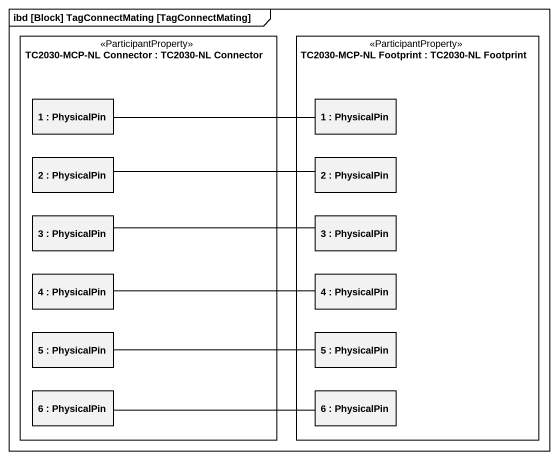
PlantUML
@startuml
mainframe ibd [Block] TagConnectMating [TagConnectMating]
rectangle "TC2030-MCP-NL Connector : TC2030-NL Connector" as TC2030_MCP_NL_Connector <<ParticipantProperty>> {
  rectangle "1 : PhysicalPin" as p1
  rectangle "2 : PhysicalPin" as p2
  rectangle "3 : PhysicalPin" as p3
  rectangle "4 : PhysicalPin" as p4
  rectangle "5 : PhysicalPin" as p5
  rectangle "6 : PhysicalPin" as p6
}
rectangle "TC2030-MCP-NL Footprint : TC2030-NL Footprint" as TC2030_MCP_NL_Footprint <<ParticipantProperty>> {
  rectangle "1 : PhysicalPin" as p1_2
  rectangle "2 : PhysicalPin" as p2_2
  rectangle "3 : PhysicalPin" as p3_2
  rectangle "4 : PhysicalPin" as p4_2
  rectangle "5 : PhysicalPin" as p5_2
  rectangle "6 : PhysicalPin" as p6_2
}
p1 -right- p1_2
p2 -right- p2_2
p3 -right- p3_2
p4 -right- p4_2
p5 -right- p5_2
p6 -right- p6_2
@enduml
